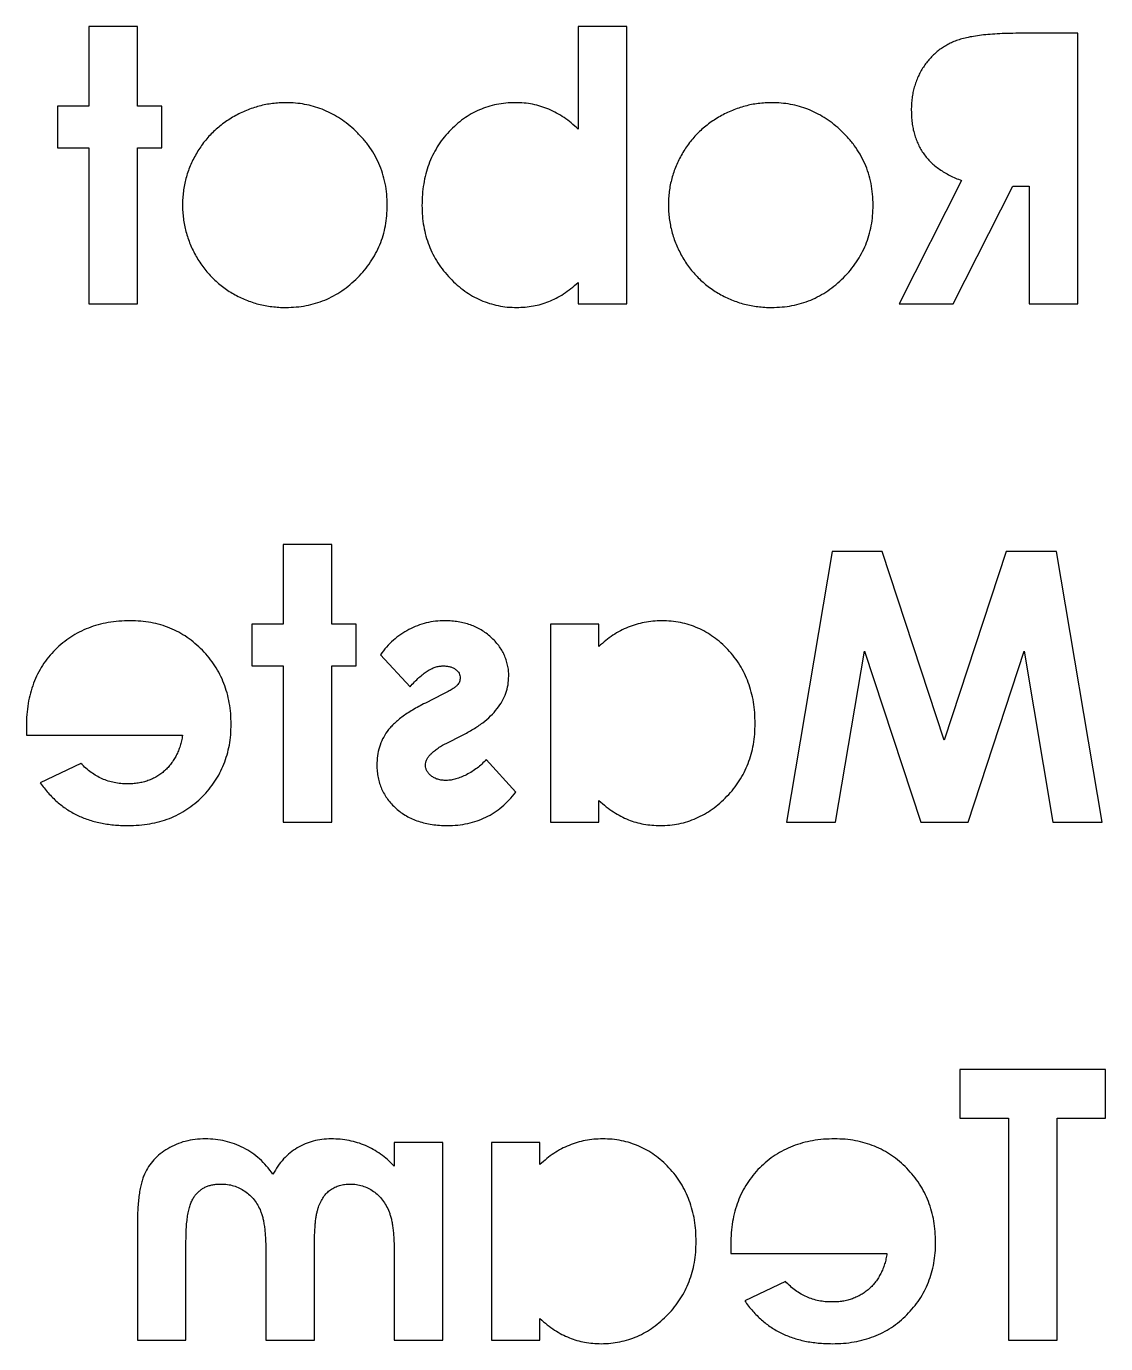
# Model space of a CAD drawing. Header units: millimetres. Extents: x -193 to 193, y -200 to 193.
# Drawn here: x -117.77 to -103.81, y -147.44 to -130.4 of the extents above; entities that cross this region are included whole.
import ezdxf

# ---------------------------------------------------------------- set-up
doc = ezdxf.new("R2010")
doc.units = ezdxf.units.MM

msp = doc.modelspace()

# ---------------------------------------------------------------- linework, layer by layer
at = {"color": 7, "linetype": 'Continuous', "lineweight": 25}
for p, q in [((-116.332, -130.405), (-116.96, -130.405)), ((-116.96, -130.405), (-116.96, -131.437)), ((-116.332, -131.437), (-116.332, -130.405)), ((-110.005, -130.405), (-110.633, -130.405)), ((-110.633, -130.405), (-110.633, -131.735)), ((-110.005, -133.994), (-110.005, -130.405)), ((-104.172, -130.494), (-104.904, -130.494)), ((-104.172, -133.994), (-104.172, -130.494)), ((-116.96, -131.437), (-117.364, -131.437)), ((-117.364, -131.437), (-117.364, -131.975)), ((-116.018, -131.437), (-116.332, -131.437)), ((-116.018, -131.975), (-116.018, -131.437)), ((-117.364, -131.975), (-116.96, -131.975)), ((-116.96, -131.975), (-116.96, -133.994)), ((-116.332, -133.994), (-116.332, -131.975)), ((-116.332, -131.975), (-116.018, -131.975)), ((-105.675, -132.397), (-106.483, -133.994)), ((-105.784, -133.994), (-105.013, -132.469)), ((-105.013, -132.469), (-104.8, -132.469)), ((-104.8, -132.469), (-104.8, -133.994)), ((-110.633, -133.715), (-110.633, -133.994)), ((-116.96, -133.994), (-116.332, -133.994)), ((-110.633, -133.994), (-110.005, -133.994)), ((-106.483, -133.994), (-105.784, -133.994)), ((-104.8, -133.994), (-104.172, -133.994)), ((-113.819, -137.103), (-114.447, -137.103)), ((-114.447, -137.103), (-114.447, -138.135)), ((-113.819, -138.135), (-113.819, -137.103)), ((-107.349, -137.193), (-107.941, -140.693)), ((-106.704, -137.193), (-107.349, -137.193)), ((-105.899, -139.634), (-106.704, -137.193)), ((-105.101, -137.193), (-105.899, -139.634)), ((-104.449, -137.193), (-105.101, -137.193)), ((-103.858, -140.693), (-104.449, -137.193)), ((-114.447, -138.135), (-114.851, -138.135)), ((-114.851, -138.135), (-114.851, -138.674)), ((-113.505, -138.135), (-113.819, -138.135)), ((-113.505, -138.674), (-113.505, -138.135)), ((-110.364, -138.135), (-110.992, -138.135)), ((-110.992, -138.135), (-110.992, -140.693)), ((-110.364, -138.423), (-110.364, -138.135)), ((-113.191, -138.53), (-112.807, -138.943)), ((-107.305, -140.693), (-106.931, -138.482)), ((-106.931, -138.482), (-106.204, -140.693)), ((-105.591, -140.693), (-104.867, -138.482)), ((-104.867, -138.482), (-104.494, -140.693)), ((-114.851, -138.674), (-114.447, -138.674)), ((-114.447, -138.674), (-114.447, -140.693)), ((-113.819, -140.693), (-113.819, -138.674)), ((-113.819, -138.674), (-113.505, -138.674)), ((-112.382, -139.04), (-112.609, -139.155)), ((-117.768, -139.453), (-117.766, -139.571)), ((-117.766, -139.571), (-115.749, -139.571)), ((-112.338, -139.675), (-112.13, -139.57)), ((-117.063, -139.934), (-117.588, -140.184)), ((-111.441, -140.308), (-111.822, -139.885)), ((-110.364, -140.693), (-110.364, -140.414)), ((-114.447, -140.693), (-113.819, -140.693)), ((-110.992, -140.693), (-110.364, -140.693)), ((-107.941, -140.693), (-107.305, -140.693)), ((-106.204, -140.693), (-105.591, -140.693)), ((-104.494, -140.693), (-103.858, -140.693)), ((-103.813, -143.892), (-105.697, -143.892)), ((-105.697, -143.892), (-105.697, -144.52)), ((-103.813, -144.52), (-103.813, -143.892)), ((-105.697, -144.52), (-105.069, -144.52)), ((-105.069, -144.52), (-105.069, -147.392)), ((-104.441, -147.392), (-104.441, -144.52)), ((-104.441, -144.52), (-103.813, -144.52)), ((-112.383, -144.834), (-113.012, -144.834)), ((-113.012, -144.834), (-113.012, -145.14)), ((-112.383, -147.392), (-112.383, -144.834)), ((-111.127, -144.834), (-111.755, -144.834)), ((-111.755, -144.834), (-111.755, -147.392)), ((-111.127, -145.122), (-111.127, -144.834)), ((-116.332, -145.904), (-116.332, -147.392)), ((-115.704, -147.392), (-115.704, -146.107)), ((-114.672, -146.25), (-114.672, -147.392)), ((-114.044, -147.392), (-114.044, -146.165)), ((-113.012, -146.266), (-113.012, -147.392)), ((-108.659, -146.151), (-108.657, -146.27)), ((-108.657, -146.27), (-106.64, -146.27)), ((-107.954, -146.632), (-108.479, -146.883)), ((-111.127, -147.392), (-111.127, -147.113)), ((-116.332, -147.392), (-115.704, -147.392)), ((-114.672, -147.392), (-114.044, -147.392)), ((-113.012, -147.392), (-112.383, -147.392)), ((-111.755, -147.392), (-111.127, -147.392)), ((-105.069, -147.392), (-104.441, -147.392))]:
    msp.add_line(p, q, dxfattribs=at)
for points, knots in [([(-104.904, -130.494), (-104.952, -130.494), (-105.045, -130.495), (-105.179, -130.5), (-105.303, -130.507), (-105.415, -130.518), (-105.517, -130.533), (-105.608, -130.55), (-105.688, -130.57), (-105.759, -130.595), (-105.822, -130.622), (-105.881, -130.654), (-105.938, -130.69), (-105.99, -130.73), (-106.04, -130.774), (-106.087, -130.823), (-106.131, -130.875), (-106.171, -130.932), (-106.207, -130.992), (-106.239, -131.055), (-106.265, -131.121), (-106.288, -131.189), (-106.305, -131.26), (-106.316, -131.334), (-106.325, -131.41), (-106.325, -131.462), (-106.326, -131.489)], [0, 0, 0, 0, 0.072889, 0.140186, 0.202277, 0.258895, 0.310483, 0.357095, 0.398514, 0.435038, 0.469251, 0.502805, 0.53621, 0.569379, 0.602801, 0.636666, 0.670929, 0.705803, 0.741189, 0.776304, 0.812004, 0.847969, 0.884522, 0.921974, 0.960198, 1, 1, 1, 1]), ([(-114.41, -131.392), (-114.439, -131.392), (-114.498, -131.393), (-114.586, -131.402), (-114.672, -131.416), (-114.757, -131.435), (-114.84, -131.46), (-114.922, -131.491), (-115.003, -131.527), (-115.081, -131.569), (-115.158, -131.615), (-115.23, -131.666), (-115.298, -131.721), (-115.363, -131.778), (-115.421, -131.842), (-115.477, -131.908), (-115.527, -131.979), (-115.573, -132.053), (-115.614, -132.13), (-115.65, -132.209), (-115.681, -132.289), (-115.705, -132.371), (-115.725, -132.454), (-115.738, -132.54), (-115.747, -132.626), (-115.748, -132.684), (-115.749, -132.713)], [0, 0, 0, 0, 0.042599, 0.084364, 0.126142, 0.167706, 0.209066, 0.250973, 0.293148, 0.336041, 0.378761, 0.420893, 0.462622, 0.503914, 0.545188, 0.586138, 0.627722, 0.669585, 0.711432, 0.752691, 0.793971, 0.834592, 0.875577, 0.91664, 0.958072, 1, 1, 1, 1]), ([(-113.535, -131.735), (-113.567, -131.707), (-113.63, -131.653), (-113.731, -131.584), (-113.835, -131.524), (-113.943, -131.475), (-114.055, -131.438), (-114.17, -131.412), (-114.289, -131.395), (-114.369, -131.393), (-114.41, -131.392)], [0, 0, 0, 0, 0.1310144, 0.2584644, 0.3825798, 0.5049906, 0.6272275, 0.7492967, 0.8736904, 1, 1, 1, 1]), ([(-111.446, -131.392), (-111.487, -131.393), (-111.568, -131.395), (-111.688, -131.413), (-111.802, -131.442), (-111.912, -131.483), (-112.017, -131.536), (-112.118, -131.6), (-112.213, -131.677), (-112.302, -131.764), (-112.385, -131.859), (-112.457, -131.963), (-112.517, -132.073), (-112.568, -132.19), (-112.605, -132.313), (-112.633, -132.443), (-112.649, -132.58), (-112.651, -132.673), (-112.653, -132.72)], [0, 0, 0, 0, 0.061624, 0.12138, 0.180256, 0.238142, 0.296489, 0.355776, 0.416247, 0.479076, 0.54232, 0.604902, 0.667516, 0.730346, 0.794405, 0.860608, 0.92894, 1, 1, 1, 1]), ([(-110.633, -131.735), (-110.663, -131.707), (-110.72, -131.653), (-110.813, -131.583), (-110.91, -131.525), (-111.01, -131.475), (-111.115, -131.439), (-111.222, -131.41), (-111.333, -131.395), (-111.408, -131.393), (-111.446, -131.392)], [0, 0, 0, 0, 0.132648, 0.260396, 0.385476, 0.507708, 0.62942, 0.750914, 0.874422, 1, 1, 1, 1]), ([(-108.128, -131.392), (-108.157, -131.392), (-108.216, -131.393), (-108.304, -131.402), (-108.39, -131.416), (-108.475, -131.435), (-108.558, -131.46), (-108.64, -131.491), (-108.721, -131.527), (-108.799, -131.569), (-108.876, -131.615), (-108.948, -131.666), (-109.016, -131.721), (-109.081, -131.778), (-109.139, -131.842), (-109.194, -131.908), (-109.244, -131.979), (-109.291, -132.053), (-109.332, -132.13), (-109.368, -132.209), (-109.399, -132.289), (-109.423, -132.371), (-109.443, -132.454), (-109.456, -132.54), (-109.465, -132.626), (-109.466, -132.684), (-109.467, -132.713)], [0, 0, 0, 0, 0.042599, 0.084364, 0.126142, 0.167706, 0.209066, 0.250973, 0.293148, 0.336041, 0.378761, 0.420893, 0.462622, 0.503914, 0.545188, 0.586138, 0.627722, 0.669585, 0.711432, 0.752691, 0.793971, 0.834592, 0.875577, 0.91664, 0.958072, 1, 1, 1, 1]), ([(-107.253, -131.735), (-107.285, -131.707), (-107.348, -131.653), (-107.449, -131.584), (-107.553, -131.524), (-107.661, -131.475), (-107.773, -131.438), (-107.888, -131.412), (-108.007, -131.395), (-108.087, -131.393), (-108.128, -131.392)], [0, 0, 0, 0, 0.1310144, 0.2584644, 0.3825798, 0.5049906, 0.6272275, 0.7492967, 0.8736904, 1, 1, 1, 1]), ([(-106.326, -131.489), (-106.325, -131.516), (-106.324, -131.57), (-106.317, -131.65), (-106.305, -131.726), (-106.286, -131.798), (-106.264, -131.868), (-106.235, -131.933), (-106.203, -131.996), (-106.164, -132.054), (-106.122, -132.11), (-106.073, -132.161), (-106.02, -132.21), (-105.96, -132.254), (-105.896, -132.295), (-105.827, -132.333), (-105.754, -132.368), (-105.702, -132.387), (-105.675, -132.397)], [0, 0, 0, 0, 0.068741, 0.134789, 0.198536, 0.260386, 0.320962, 0.379904, 0.438503, 0.496154, 0.554265, 0.612749, 0.672513, 0.733646, 0.79679, 0.861936, 0.929398, 1, 1, 1, 1]), ([(-113.101, -132.718), (-113.103, -132.669), (-113.105, -132.575), (-113.126, -132.436), (-113.16, -132.303), (-113.208, -132.176), (-113.269, -132.056), (-113.344, -131.941), (-113.433, -131.833), (-113.501, -131.768), (-113.535, -131.735)], [0, 0, 0, 0, 0.130489, 0.256474, 0.379237, 0.500978, 0.622367, 0.744855, 0.870259, 1, 1, 1, 1]), ([(-106.819, -132.718), (-106.821, -132.669), (-106.823, -132.575), (-106.844, -132.436), (-106.878, -132.303), (-106.926, -132.176), (-106.987, -132.056), (-107.062, -131.941), (-107.151, -131.833), (-107.219, -131.768), (-107.253, -131.735)], [0, 0, 0, 0, 0.130489, 0.256474, 0.379237, 0.500978, 0.622367, 0.744855, 0.870259, 1, 1, 1, 1]), ([(-115.749, -132.713), (-115.748, -132.743), (-115.747, -132.801), (-115.738, -132.889), (-115.724, -132.974), (-115.706, -133.059), (-115.68, -133.141), (-115.65, -133.223), (-115.613, -133.302), (-115.572, -133.381), (-115.526, -133.455), (-115.476, -133.527), (-115.42, -133.594), (-115.363, -133.657), (-115.3, -133.715), (-115.233, -133.769), (-115.162, -133.82), (-115.088, -133.866), (-115.01, -133.906), (-114.931, -133.942), (-114.849, -133.972), (-114.766, -133.997), (-114.68, -134.016), (-114.592, -134.029), (-114.503, -134.038), (-114.443, -134.039), (-114.412, -134.039)], [0, 0, 0, 0, 0.042168, 0.083839, 0.125192, 0.166335, 0.207602, 0.24867, 0.290582, 0.332926, 0.374978, 0.416741, 0.457857, 0.498809, 0.539516, 0.58042, 0.62191, 0.663502, 0.705394, 0.746864, 0.788245, 0.829736, 0.871532, 0.913825, 0.956495, 1, 1, 1, 1]), ([(-114.412, -134.039), (-114.368, -134.038), (-114.28, -134.035), (-114.151, -134.018), (-114.027, -133.987), (-113.908, -133.945), (-113.794, -133.891), (-113.685, -133.824), (-113.581, -133.745), (-113.483, -133.656), (-113.394, -133.558), (-113.316, -133.453), (-113.25, -133.343), (-113.195, -133.228), (-113.153, -133.108), (-113.123, -132.982), (-113.105, -132.852), (-113.103, -132.763), (-113.101, -132.718)], [0, 0, 0, 0, 0.064375, 0.126884, 0.188201, 0.248894, 0.309599, 0.371125, 0.433466, 0.498143, 0.562593, 0.625474, 0.687114, 0.748125, 0.809457, 0.871431, 0.934611, 1, 1, 1, 1]), ([(-112.653, -132.72), (-112.652, -132.766), (-112.649, -132.857), (-112.632, -132.989), (-112.604, -133.116), (-112.563, -133.237), (-112.512, -133.352), (-112.45, -133.462), (-112.375, -133.566), (-112.29, -133.662), (-112.198, -133.75), (-112.101, -133.828), (-111.999, -133.892), (-111.893, -133.947), (-111.782, -133.988), (-111.667, -134.017), (-111.549, -134.037), (-111.468, -134.038), (-111.427, -134.039)], [0, 0, 0, 0, 0.06866, 0.135343, 0.199959, 0.263049, 0.325881, 0.388744, 0.451973, 0.516706, 0.580831, 0.6426, 0.702706, 0.761562, 0.820266, 0.879182, 0.938684, 1, 1, 1, 1]), ([(-109.467, -132.713), (-109.466, -132.743), (-109.465, -132.801), (-109.456, -132.889), (-109.442, -132.974), (-109.424, -133.059), (-109.398, -133.141), (-109.368, -133.223), (-109.331, -133.302), (-109.29, -133.381), (-109.244, -133.455), (-109.194, -133.527), (-109.138, -133.594), (-109.081, -133.657), (-109.018, -133.715), (-108.951, -133.769), (-108.88, -133.82), (-108.806, -133.866), (-108.728, -133.906), (-108.649, -133.942), (-108.567, -133.972), (-108.484, -133.997), (-108.398, -134.016), (-108.31, -134.029), (-108.221, -134.038), (-108.161, -134.039), (-108.13, -134.039)], [0, 0, 0, 0, 0.042168, 0.083839, 0.125192, 0.166335, 0.207602, 0.24867, 0.290582, 0.332926, 0.374978, 0.416741, 0.457857, 0.498809, 0.539516, 0.58042, 0.62191, 0.663502, 0.705394, 0.746864, 0.788245, 0.829736, 0.871532, 0.913825, 0.956495, 1, 1, 1, 1]), ([(-108.13, -134.039), (-108.086, -134.038), (-107.998, -134.035), (-107.869, -134.018), (-107.745, -133.987), (-107.626, -133.945), (-107.512, -133.891), (-107.403, -133.824), (-107.299, -133.745), (-107.201, -133.656), (-107.112, -133.558), (-107.034, -133.453), (-106.968, -133.343), (-106.913, -133.228), (-106.871, -133.108), (-106.841, -132.982), (-106.823, -132.852), (-106.821, -132.763), (-106.819, -132.718)], [0, 0, 0, 0, 0.064375, 0.126884, 0.188201, 0.248894, 0.309599, 0.371125, 0.433466, 0.498143, 0.562593, 0.625474, 0.687114, 0.748125, 0.809457, 0.871431, 0.934611, 1, 1, 1, 1]), ([(-111.427, -134.039), (-111.391, -134.038), (-111.319, -134.036), (-111.213, -134.022), (-111.111, -133.998), (-111.012, -133.965), (-110.916, -133.92), (-110.82, -133.864), (-110.725, -133.795), (-110.664, -133.742), (-110.633, -133.715)], [0, 0, 0, 0, 0.124552, 0.245253, 0.364043, 0.481077, 0.600625, 0.726476, 0.859067, 1, 1, 1, 1]), ([(-116.426, -138.09), (-116.474, -138.091), (-116.57, -138.093), (-116.709, -138.111), (-116.841, -138.141), (-116.966, -138.181), (-117.084, -138.235), (-117.195, -138.299), (-117.299, -138.376), (-117.396, -138.463), (-117.483, -138.56), (-117.56, -138.666), (-117.624, -138.778), (-117.677, -138.899), (-117.718, -139.027), (-117.747, -139.162), (-117.765, -139.305), (-117.767, -139.403), (-117.768, -139.453)], [0, 0, 0, 0, 0.0675001, 0.1325295, 0.1949803, 0.2559819, 0.3157678, 0.3751797, 0.4350721, 0.495743, 0.5566558, 0.6166191, 0.6767583, 0.7376014, 0.7995332, 0.8635746, 0.9302207, 1, 1, 1, 1]), ([(-115.121, -139.428), (-115.122, -139.381), (-115.123, -139.289), (-115.141, -139.153), (-115.171, -139.024), (-115.212, -138.901), (-115.263, -138.783), (-115.328, -138.672), (-115.404, -138.567), (-115.49, -138.47), (-115.586, -138.381), (-115.688, -138.303), (-115.797, -138.237), (-115.911, -138.184), (-116.031, -138.141), (-116.158, -138.112), (-116.29, -138.093), (-116.38, -138.091), (-116.426, -138.09)], [0, 0, 0, 0, 0.067451, 0.132706, 0.195663, 0.257481, 0.318729, 0.379576, 0.441281, 0.50399, 0.566629, 0.62786, 0.688183, 0.748487, 0.808936, 0.870587, 0.934225, 1, 1, 1, 1]), ([(-112.356, -138.09), (-112.397, -138.092), (-112.478, -138.094), (-112.597, -138.116), (-112.712, -138.152), (-112.823, -138.202), (-112.928, -138.265), (-113.025, -138.341), (-113.114, -138.429), (-113.165, -138.496), (-113.191, -138.53)], [0, 0, 0, 0, 0.124574, 0.247257, 0.369333, 0.493143, 0.618176, 0.742425, 0.869285, 1, 1, 1, 1]), ([(-111.531, -138.806), (-111.531, -138.782), (-111.532, -138.734), (-111.544, -138.664), (-111.562, -138.596), (-111.588, -138.532), (-111.62, -138.469), (-111.66, -138.41), (-111.708, -138.353), (-111.762, -138.3), (-111.822, -138.251), (-111.886, -138.208), (-111.955, -138.171), (-112.027, -138.142), (-112.104, -138.118), (-112.184, -138.103), (-112.269, -138.093), (-112.327, -138.091), (-112.356, -138.09)], [0, 0, 0, 0, 0.05994, 0.117671, 0.174928, 0.2318, 0.288964, 0.34788, 0.407953, 0.471049, 0.534885, 0.597952, 0.661311, 0.725346, 0.790908, 0.857857, 0.927407, 1, 1, 1, 1]), ([(-109.553, -138.09), (-109.591, -138.091), (-109.667, -138.093), (-109.778, -138.11), (-109.885, -138.136), (-109.989, -138.172), (-110.089, -138.219), (-110.185, -138.277), (-110.278, -138.344), (-110.335, -138.397), (-110.364, -138.423)], [0, 0, 0, 0, 0.1271265, 0.2515375, 0.3734341, 0.4956665, 0.6176802, 0.7420912, 0.8686409, 1, 1, 1, 1]), ([(-108.345, -139.419), (-108.346, -139.372), (-108.348, -139.278), (-108.364, -139.142), (-108.392, -139.012), (-108.431, -138.889), (-108.48, -138.772), (-108.541, -138.661), (-108.613, -138.558), (-108.695, -138.462), (-108.785, -138.375), (-108.881, -138.299), (-108.981, -138.235), (-109.086, -138.182), (-109.196, -138.141), (-109.311, -138.111), (-109.43, -138.093), (-109.512, -138.091), (-109.553, -138.09)], [0, 0, 0, 0, 0.071018, 0.139309, 0.205474, 0.269598, 0.332253, 0.39483, 0.457376, 0.520582, 0.583374, 0.644082, 0.70304, 0.761664, 0.819844, 0.878346, 0.938412, 1, 1, 1, 1]), ([(-112.807, -138.943), (-112.788, -138.922), (-112.751, -138.881), (-112.695, -138.826), (-112.639, -138.78), (-112.586, -138.741), (-112.533, -138.711), (-112.482, -138.69), (-112.431, -138.676), (-112.398, -138.675), (-112.382, -138.674)], [0, 0, 0, 0, 0.165956, 0.317411, 0.45695, 0.583327, 0.699846, 0.806829, 0.906116, 1, 1, 1, 1]), ([(-112.382, -138.674), (-112.366, -138.674), (-112.334, -138.675), (-112.29, -138.683), (-112.251, -138.698), (-112.218, -138.717), (-112.192, -138.741), (-112.173, -138.768), (-112.161, -138.798), (-112.16, -138.819), (-112.159, -138.83)], [0, 0, 0, 0, 0.161884, 0.309957, 0.442911, 0.569225, 0.685244, 0.791551, 0.893167, 1, 1, 1, 1]), ([(-112.13, -139.57), (-112.082, -139.545), (-111.992, -139.496), (-111.869, -139.413), (-111.765, -139.324), (-111.68, -139.23), (-111.613, -139.132), (-111.565, -139.028), (-111.536, -138.918), (-111.532, -138.844), (-111.531, -138.806)], [0, 0, 0, 0, 0.157, 0.301381, 0.433469, 0.556161, 0.67109, 0.781738, 0.890052, 1, 1, 1, 1]), ([(-112.159, -138.83), (-112.161, -138.847), (-112.165, -138.881), (-112.191, -138.92), (-112.225, -138.95), (-112.265, -138.977), (-112.319, -139.007), (-112.359, -139.028), (-112.382, -139.04)], [0, 0, 0, 0, 0.152784, 0.317008, 0.424889, 0.573382, 0.764472, 1, 1, 1, 1]), ([(-112.609, -139.155), (-112.638, -139.169), (-112.694, -139.198), (-112.773, -139.244), (-112.846, -139.288), (-112.911, -139.334), (-112.969, -139.38), (-113.02, -139.427), (-113.065, -139.473), (-113.114, -139.534), (-113.164, -139.617), (-113.205, -139.723), (-113.231, -139.838), (-113.234, -139.917), (-113.236, -139.958)], [0, 0, 0, 0, 0.089724, 0.174082, 0.252553, 0.325977, 0.394598, 0.457803, 0.516846, 0.571622, 0.676719, 0.781024, 0.887781, 1, 1, 1, 1]), ([(-116.455, -140.738), (-116.407, -140.737), (-116.312, -140.735), (-116.174, -140.717), (-116.043, -140.688), (-115.918, -140.647), (-115.801, -140.594), (-115.691, -140.529), (-115.586, -140.453), (-115.491, -140.366), (-115.404, -140.27), (-115.328, -140.167), (-115.264, -140.058), (-115.212, -139.944), (-115.171, -139.823), (-115.141, -139.697), (-115.123, -139.564), (-115.122, -139.474), (-115.121, -139.428)], [0, 0, 0, 0, 0.068973, 0.135079, 0.198876, 0.261192, 0.322136, 0.383017, 0.444315, 0.506363, 0.568185, 0.628944, 0.689079, 0.748666, 0.809078, 0.870918, 0.93437, 1, 1, 1, 1]), ([(-109.572, -140.738), (-109.531, -140.737), (-109.45, -140.735), (-109.331, -140.716), (-109.216, -140.687), (-109.106, -140.645), (-109, -140.591), (-108.897, -140.527), (-108.8, -140.449), (-108.707, -140.361), (-108.622, -140.265), (-108.548, -140.161), (-108.485, -140.051), (-108.434, -139.936), (-108.394, -139.815), (-108.365, -139.688), (-108.348, -139.555), (-108.346, -139.465), (-108.345, -139.419)], [0, 0, 0, 0, 0.06128, 0.121092, 0.179634, 0.238304, 0.297437, 0.357507, 0.419513, 0.4836, 0.548295, 0.611487, 0.674313, 0.737107, 0.80016, 0.864737, 0.931381, 1, 1, 1, 1]), ([(-115.749, -139.571), (-115.753, -139.595), (-115.761, -139.641), (-115.778, -139.708), (-115.801, -139.771), (-115.828, -139.83), (-115.859, -139.886), (-115.895, -139.938), (-115.935, -139.986), (-115.98, -140.031), (-116.029, -140.07), (-116.081, -140.105), (-116.137, -140.134), (-116.196, -140.158), (-116.257, -140.177), (-116.323, -140.19), (-116.391, -140.198), (-116.438, -140.199), (-116.462, -140.199)], [0, 0, 0, 0, 0.068206, 0.13403, 0.198035, 0.259813, 0.320405, 0.380626, 0.441026, 0.501202, 0.561691, 0.621161, 0.680802, 0.740903, 0.802582, 0.866186, 0.9316, 1, 1, 1, 1]), ([(-112.608, -139.958), (-112.607, -139.946), (-112.605, -139.921), (-112.591, -139.884), (-112.57, -139.848), (-112.54, -139.812), (-112.501, -139.777), (-112.454, -139.743), (-112.399, -139.707), (-112.359, -139.686), (-112.338, -139.675)], [0, 0, 0, 0, 0.0880833, 0.180852, 0.2823447, 0.395671, 0.5219055, 0.6653045, 0.8242263, 1, 1, 1, 1]), ([(-116.462, -140.199), (-116.491, -140.199), (-116.547, -140.197), (-116.63, -140.184), (-116.711, -140.164), (-116.788, -140.134), (-116.862, -140.097), (-116.932, -140.051), (-117, -139.997), (-117.042, -139.955), (-117.063, -139.934)], [0, 0, 0, 0, 0.127629, 0.25134, 0.372249, 0.494281, 0.61618, 0.739791, 0.867336, 1, 1, 1, 1]), ([(-113.236, -139.958), (-113.235, -139.985), (-113.233, -140.039), (-113.222, -140.117), (-113.202, -140.192), (-113.176, -140.265), (-113.14, -140.333), (-113.097, -140.398), (-113.047, -140.459), (-112.989, -140.516), (-112.925, -140.569), (-112.854, -140.614), (-112.779, -140.653), (-112.698, -140.683), (-112.612, -140.708), (-112.521, -140.725), (-112.424, -140.736), (-112.358, -140.737), (-112.324, -140.738)], [0, 0, 0, 0, 0.061038, 0.119467, 0.177091, 0.233802, 0.290658, 0.348169, 0.406675, 0.467463, 0.529305, 0.591162, 0.653843, 0.717507, 0.783634, 0.852605, 0.92441, 1, 1, 1, 1]), ([(-112.336, -140.155), (-112.355, -140.154), (-112.393, -140.153), (-112.446, -140.142), (-112.493, -140.123), (-112.533, -140.096), (-112.566, -140.066), (-112.589, -140.032), (-112.605, -139.996), (-112.607, -139.97), (-112.608, -139.958)], [0, 0, 0, 0, 0.156876, 0.30156, 0.436096, 0.564305, 0.685772, 0.795668, 0.897268, 1, 1, 1, 1]), ([(-111.822, -139.885), (-111.84, -139.905), (-111.877, -139.944), (-111.939, -139.995), (-112.005, -140.042), (-112.075, -140.081), (-112.145, -140.112), (-112.212, -140.136), (-112.275, -140.151), (-112.316, -140.153), (-112.336, -140.155)], [0, 0, 0, 0, 0.135983, 0.26997, 0.405476, 0.542301, 0.67431, 0.792959, 0.90173, 1, 1, 1, 1]), ([(-117.588, -140.184), (-117.572, -140.207), (-117.539, -140.252), (-117.486, -140.316), (-117.43, -140.376), (-117.371, -140.43), (-117.311, -140.48), (-117.248, -140.526), (-117.182, -140.567), (-117.113, -140.604), (-117.042, -140.635), (-116.968, -140.662), (-116.89, -140.687), (-116.81, -140.705), (-116.725, -140.72), (-116.638, -140.73), (-116.548, -140.737), (-116.486, -140.738), (-116.455, -140.738)], [0, 0, 0, 0, 0.06426, 0.127328, 0.18942, 0.250008, 0.309331, 0.368387, 0.427142, 0.485687, 0.544505, 0.604586, 0.665832, 0.728669, 0.793472, 0.859914, 0.928702, 1, 1, 1, 1]), ([(-112.324, -140.738), (-112.28, -140.736), (-112.191, -140.734), (-112.062, -140.714), (-111.941, -140.68), (-111.826, -140.633), (-111.718, -140.572), (-111.618, -140.497), (-111.524, -140.41), (-111.469, -140.342), (-111.441, -140.308)], [0, 0, 0, 0, 0.132113, 0.259326, 0.382032, 0.502496, 0.623101, 0.745417, 0.869866, 1, 1, 1, 1]), ([(-110.364, -140.414), (-110.333, -140.441), (-110.273, -140.494), (-110.177, -140.562), (-110.082, -140.619), (-109.986, -140.664), (-109.887, -140.697), (-109.786, -140.721), (-109.68, -140.735), (-109.608, -140.737), (-109.572, -140.738)], [0, 0, 0, 0, 0.14115, 0.273944, 0.399987, 0.519719, 0.636176, 0.754371, 0.875257, 1, 1, 1, 1]), ([(-115.452, -144.789), (-115.497, -144.79), (-115.585, -144.793), (-115.712, -144.818), (-115.831, -144.857), (-115.939, -144.913), (-116.037, -144.979), (-116.12, -145.058), (-116.189, -145.146), (-116.235, -145.228), (-116.264, -145.3), (-116.281, -145.364), (-116.298, -145.434), (-116.31, -145.513), (-116.321, -145.599), (-116.327, -145.694), (-116.331, -145.796), (-116.332, -145.867), (-116.332, -145.904)], [0, 0, 0, 0, 0.082624, 0.160904, 0.236986, 0.311729, 0.384307, 0.453908, 0.521546, 0.589232, 0.625293, 0.665128, 0.709632, 0.758368, 0.811604, 0.869763, 0.932542, 1, 1, 1, 1]), ([(-114.58, -145.245), (-114.606, -145.209), (-114.658, -145.139), (-114.75, -145.047), (-114.85, -144.968), (-114.959, -144.903), (-115.075, -144.852), (-115.196, -144.815), (-115.323, -144.793), (-115.409, -144.79), (-115.452, -144.789)], [0, 0, 0, 0, 0.130149, 0.255445, 0.379177, 0.501905, 0.625344, 0.748278, 0.872564, 1, 1, 1, 1]), ([(-113.827, -144.789), (-113.867, -144.79), (-113.945, -144.793), (-114.058, -144.815), (-114.166, -144.852), (-114.267, -144.904), (-114.361, -144.968), (-114.444, -145.048), (-114.519, -145.14), (-114.559, -145.209), (-114.58, -145.245)], [0, 0, 0, 0, 0.1279957, 0.2519554, 0.3734137, 0.4948013, 0.6170687, 0.7406196, 0.8669612, 1, 1, 1, 1]), ([(-113.012, -145.14), (-113.039, -145.112), (-113.095, -145.056), (-113.186, -144.985), (-113.281, -144.924), (-113.381, -144.874), (-113.486, -144.836), (-113.595, -144.809), (-113.71, -144.792), (-113.787, -144.79), (-113.827, -144.789)], [0, 0, 0, 0, 0.1301911, 0.2563355, 0.3791141, 0.5005508, 0.6221158, 0.7447146, 0.8702231, 1, 1, 1, 1]), ([(-110.316, -144.789), (-110.354, -144.79), (-110.429, -144.792), (-110.54, -144.809), (-110.648, -144.834), (-110.752, -144.871), (-110.852, -144.917), (-110.948, -144.975), (-111.041, -145.043), (-111.098, -145.095), (-111.127, -145.122)], [0, 0, 0, 0, 0.127126, 0.251537, 0.373434, 0.495667, 0.61768, 0.742091, 0.868641, 1, 1, 1, 1]), ([(-109.108, -146.118), (-109.109, -146.07), (-109.111, -145.977), (-109.127, -145.84), (-109.155, -145.711), (-109.194, -145.587), (-109.243, -145.471), (-109.304, -145.36), (-109.375, -145.256), (-109.458, -145.161), (-109.548, -145.074), (-109.643, -144.998), (-109.744, -144.933), (-109.849, -144.881), (-109.959, -144.84), (-110.074, -144.81), (-110.193, -144.792), (-110.275, -144.79), (-110.316, -144.789)], [0, 0, 0, 0, 0.071018, 0.139309, 0.205474, 0.269598, 0.332253, 0.39483, 0.457376, 0.520582, 0.583374, 0.644082, 0.70304, 0.761664, 0.819844, 0.878346, 0.938412, 1, 1, 1, 1]), ([(-107.317, -144.789), (-107.365, -144.79), (-107.461, -144.792), (-107.6, -144.81), (-107.732, -144.84), (-107.857, -144.88), (-107.975, -144.934), (-108.086, -144.997), (-108.19, -145.075), (-108.287, -145.162), (-108.374, -145.259), (-108.451, -145.364), (-108.516, -145.477), (-108.568, -145.598), (-108.609, -145.725), (-108.638, -145.861), (-108.656, -146.004), (-108.658, -146.101), (-108.659, -146.151)], [0, 0, 0, 0, 0.0675001, 0.1325295, 0.1949803, 0.2559819, 0.3157678, 0.3751797, 0.4350721, 0.495743, 0.5566558, 0.6166191, 0.6767583, 0.7376014, 0.7995332, 0.8635746, 0.9302207, 1, 1, 1, 1]), ([(-106.012, -146.127), (-106.013, -146.08), (-106.015, -145.987), (-106.032, -145.852), (-106.062, -145.723), (-106.103, -145.599), (-106.154, -145.482), (-106.219, -145.371), (-106.295, -145.266), (-106.382, -145.168), (-106.477, -145.08), (-106.579, -145.001), (-106.688, -144.936), (-106.802, -144.883), (-106.922, -144.84), (-107.049, -144.811), (-107.181, -144.792), (-107.271, -144.79), (-107.317, -144.789)], [0, 0, 0, 0, 0.067451, 0.132706, 0.195663, 0.257481, 0.318729, 0.379576, 0.441281, 0.50399, 0.566629, 0.62786, 0.688183, 0.748487, 0.808936, 0.870587, 0.934225, 1, 1, 1, 1]), ([(-115.704, -146.107), (-115.703, -146.073), (-115.702, -146.007), (-115.698, -145.912), (-115.689, -145.827), (-115.677, -145.749), (-115.661, -145.68), (-115.642, -145.62), (-115.619, -145.569), (-115.592, -145.526), (-115.561, -145.489), (-115.527, -145.458), (-115.49, -145.431), (-115.449, -145.409), (-115.404, -145.393), (-115.356, -145.381), (-115.305, -145.373), (-115.269, -145.373), (-115.251, -145.373)], [0, 0, 0, 0, 0.104321, 0.200235, 0.287287, 0.36626, 0.437683, 0.50118, 0.558021, 0.608412, 0.655743, 0.701944, 0.748215, 0.794252, 0.842505, 0.892237, 0.944616, 1, 1, 1, 1]), ([(-115.251, -145.373), (-115.223, -145.373), (-115.168, -145.375), (-115.087, -145.394), (-115.011, -145.423), (-114.941, -145.464), (-114.877, -145.515), (-114.82, -145.575), (-114.774, -145.645), (-114.742, -145.71), (-114.722, -145.768), (-114.708, -145.818), (-114.697, -145.875), (-114.688, -145.938), (-114.68, -146.007), (-114.676, -146.082), (-114.672, -146.164), (-114.672, -146.22), (-114.672, -146.25)], [0, 0, 0, 0, 0.07062, 0.138577, 0.206073, 0.274463, 0.3426, 0.41074, 0.480118, 0.5526, 0.591784, 0.635663, 0.683569, 0.736965, 0.794871, 0.858421, 0.926599, 1, 1, 1, 1]), ([(-114.044, -146.165), (-114.044, -146.138), (-114.043, -146.086), (-114.04, -146.01), (-114.036, -145.939), (-114.031, -145.875), (-114.024, -145.816), (-114.015, -145.763), (-114.005, -145.716), (-113.988, -145.663), (-113.964, -145.604), (-113.928, -145.541), (-113.885, -145.488), (-113.835, -145.445), (-113.779, -145.413), (-113.718, -145.389), (-113.651, -145.376), (-113.605, -145.374), (-113.581, -145.373)], [0, 0, 0, 0, 0.07853, 0.151067, 0.218305, 0.280287, 0.337064, 0.388152, 0.434234, 0.474994, 0.549031, 0.617296, 0.681663, 0.743542, 0.80432, 0.867013, 0.931379, 1, 1, 1, 1]), ([(-113.581, -145.373), (-113.554, -145.373), (-113.5, -145.375), (-113.423, -145.395), (-113.348, -145.424), (-113.279, -145.466), (-113.215, -145.518), (-113.16, -145.579), (-113.114, -145.651), (-113.082, -145.718), (-113.062, -145.778), (-113.047, -145.829), (-113.037, -145.887), (-113.028, -145.951), (-113.02, -146.021), (-113.016, -146.097), (-113.011, -146.179), (-113.012, -146.236), (-113.012, -146.266)], [0, 0, 0, 0, 0.067433, 0.133552, 0.199705, 0.26712, 0.335278, 0.403628, 0.474205, 0.547994, 0.588136, 0.632412, 0.681857, 0.735629, 0.793897, 0.857789, 0.926292, 1, 1, 1, 1]), ([(-110.335, -147.437), (-110.294, -147.436), (-110.213, -147.434), (-110.094, -147.415), (-109.979, -147.385), (-109.869, -147.344), (-109.762, -147.29), (-109.66, -147.225), (-109.563, -147.147), (-109.47, -147.06), (-109.385, -146.963), (-109.311, -146.86), (-109.248, -146.75), (-109.197, -146.634), (-109.157, -146.514), (-109.128, -146.387), (-109.111, -146.254), (-109.109, -146.164), (-109.108, -146.118)], [0, 0, 0, 0, 0.06128, 0.121092, 0.179634, 0.238304, 0.297437, 0.357507, 0.419513, 0.4836, 0.548295, 0.611487, 0.674313, 0.737107, 0.80016, 0.864737, 0.931381, 1, 1, 1, 1]), ([(-107.346, -147.437), (-107.298, -147.436), (-107.203, -147.434), (-107.065, -147.416), (-106.934, -147.386), (-106.809, -147.346), (-106.692, -147.293), (-106.582, -147.228), (-106.477, -147.152), (-106.382, -147.064), (-106.295, -146.969), (-106.219, -146.866), (-106.155, -146.757), (-106.103, -146.643), (-106.062, -146.522), (-106.032, -146.395), (-106.014, -146.263), (-106.013, -146.173), (-106.012, -146.127)], [0, 0, 0, 0, 0.068973, 0.135079, 0.198876, 0.261192, 0.322136, 0.383017, 0.444315, 0.506363, 0.568185, 0.628944, 0.689079, 0.748666, 0.809078, 0.870918, 0.93437, 1, 1, 1, 1]), ([(-106.64, -146.27), (-106.644, -146.293), (-106.652, -146.339), (-106.669, -146.406), (-106.692, -146.469), (-106.719, -146.529), (-106.75, -146.584), (-106.786, -146.637), (-106.826, -146.685), (-106.871, -146.729), (-106.92, -146.769), (-106.972, -146.804), (-107.028, -146.832), (-107.087, -146.856), (-107.148, -146.876), (-107.214, -146.889), (-107.282, -146.896), (-107.329, -146.898), (-107.353, -146.898)], [0, 0, 0, 0, 0.068206, 0.13403, 0.198035, 0.259813, 0.320405, 0.380626, 0.441026, 0.501202, 0.561691, 0.621161, 0.680802, 0.740903, 0.802582, 0.866186, 0.9316, 1, 1, 1, 1]), ([(-107.353, -146.898), (-107.382, -146.897), (-107.438, -146.896), (-107.521, -146.883), (-107.602, -146.863), (-107.679, -146.833), (-107.753, -146.796), (-107.823, -146.749), (-107.891, -146.695), (-107.933, -146.654), (-107.954, -146.632)], [0, 0, 0, 0, 0.127629, 0.25134, 0.372249, 0.494281, 0.61618, 0.739791, 0.867336, 1, 1, 1, 1]), ([(-108.479, -146.883), (-108.463, -146.906), (-108.43, -146.951), (-108.377, -147.015), (-108.321, -147.074), (-108.262, -147.129), (-108.202, -147.179), (-108.139, -147.225), (-108.073, -147.265), (-108.004, -147.302), (-107.933, -147.334), (-107.859, -147.361), (-107.781, -147.385), (-107.701, -147.404), (-107.617, -147.419), (-107.529, -147.429), (-107.439, -147.435), (-107.377, -147.436), (-107.346, -147.437)], [0, 0, 0, 0, 0.06426, 0.127328, 0.18942, 0.250008, 0.309331, 0.368387, 0.427142, 0.485687, 0.544505, 0.604586, 0.665832, 0.728669, 0.793472, 0.859914, 0.928702, 1, 1, 1, 1]), ([(-111.127, -147.113), (-111.096, -147.14), (-111.035, -147.193), (-110.94, -147.261), (-110.845, -147.317), (-110.749, -147.362), (-110.65, -147.396), (-110.549, -147.42), (-110.443, -147.434), (-110.371, -147.436), (-110.335, -147.437)], [0, 0, 0, 0, 0.14115, 0.273944, 0.399987, 0.519719, 0.636176, 0.754371, 0.875257, 1, 1, 1, 1])]:
    msp.add_open_spline(points, degree=3, knots=knots, dxfattribs=at)

doc.saveas('drawing.dxf')
